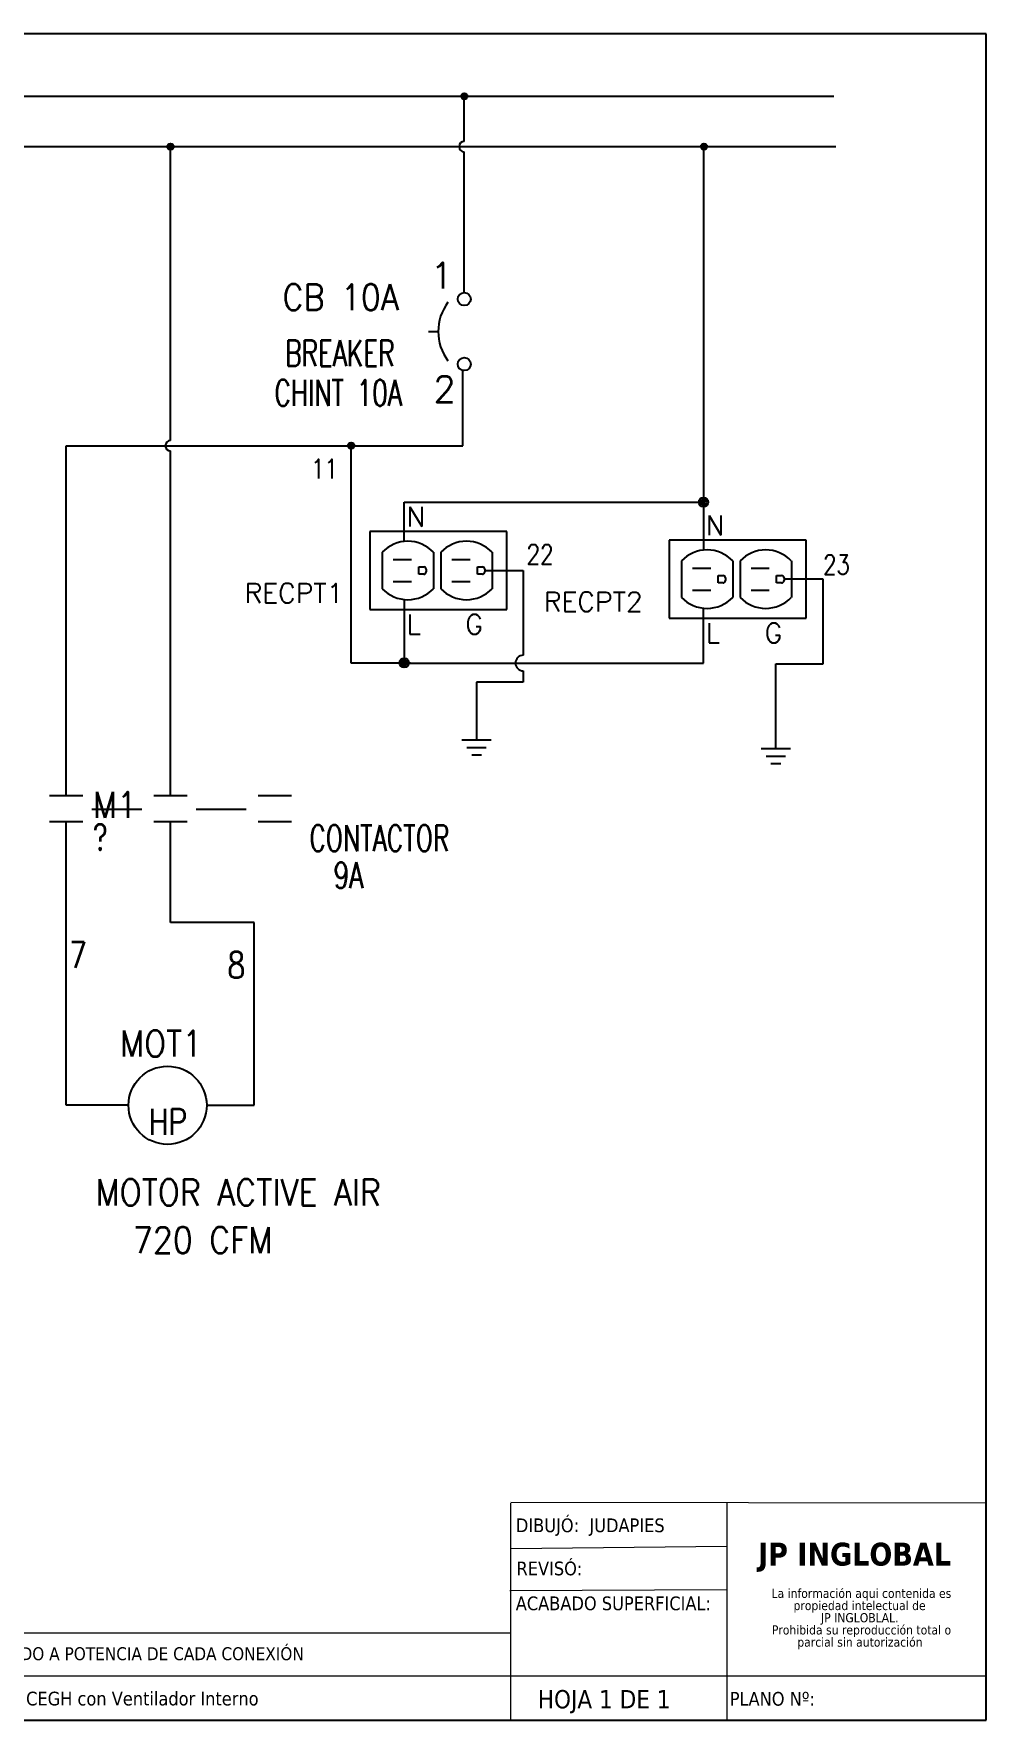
# Model space of a CAD drawing. Header units: millimetres. Extents: x 123.5 to 144.3, y 105.4 to 121.6.
# Drawn here: x 135.12 to 144.26, y 105.39 to 121.59 of the extents above; entities that cross this region are included whole.
import ezdxf
from ezdxf.enums import TextEntityAlignment as Align

# ---------------------------------------------------------------- set-up
doc = ezdxf.new("R2010")
doc.units = ezdxf.units.MM
doc.linetypes.add('CENTERX2', pattern=[20.32, 12.7, -2.54, 2.54, -2.54])
doc.linetypes.add('HIDDEN2', pattern=[0.1875, 0.125, -0.0625])
for name, color, linetype in [('BLK_12AWG', 7, 'Continuous'), ('CONTORNO', 179, 'Continuous'), ('DESC', 250, 'Continuous'), ('DESCCHILD', 20, 'Continuous'), ('LINK', 9, 'Continuous'), ('MISC', 7, 'Continuous'), ('SYMS', 7, 'Continuous'), ('TAGS', 250, 'Continuous'), ('TERMS', 250, 'Continuous'), ('WIRES', 7, 'Continuous'), ('XREFCHILD', 134, 'Continuous')]:
    doc.layers.add(name, color=color, linetype=linetype)
doc.layers.add('WIRENO', color=7, linetype='Continuous', true_color=0x000000)
doc.styles.add('SLDTEXTSTYLE0', font='tahoma.ttf')
doc.styles.add('SLDTEXTSTYLE1', font='')
doc.styles.add('WD', font='romans.shx')
doc.styles.get('SLDTEXTSTYLE1').set_extended_font_data('Tahoma', bold=True)

# ---------------------------------------------------------------- blocks, each defined once
blk = doc.blocks.new('SW_NOTE_2')
at = {"layer": 'CONTORNO', "color": 0, "char_height": 1.0583, "attachment_point": 2, "style": 'SLDTEXTSTYLE0'}
for s, insert in [('La información aqui contenida es ', (10.29, 1.34)), ('propiedad intelectual de', (10.08, -0.07)), ('JP INGLOBLAL.', (10.1, -1.48)), ('Prohibida su reproducción total o ', (10.3, -2.89)), ('parcial sin autorización', (10.12, -4.3))]:
    blk.add_mtext(s, dxfattribs=dict(at, insert=insert))
blk = doc.blocks.new('VCN1RDUP')
for p, q in [((-0.219, 0.25), (-0.219, -0.25)), ((0.656, 0.25), (-0.219, 0.25)), ((0.656, -0.25), (0.656, 0.25)), ((-0.14, 0.117), (-0.14, -0.117)), ((0.187, 0.117), (0.187, -0.117)), ((0.235, 0.117), (0.235, -0.117)), ((0.562, 0.117), (0.562, -0.117)), ((-0.071, 0.07), (0.046, 0.07)), ((0.093, -0.024), (0.093, 0.023)), ((0.093, 0.023), (0.125, 0.023)), ((0.14, 0.008), (0.14, -0.009)), ((0.304, 0.07), (0.421, 0.07)), ((0.468, -0.024), (0.468, 0.023)), ((0.468, 0.023), (0.5, 0.023)), ((0.515, 0.008), (0.515, -0.009)), ((-0.071, -0.071), (0.046, -0.071)), ((0.125, -0.024), (0.093, -0.024)), ((0.304, -0.071), (0.421, -0.071)), ((0.5, -0.024), (0.468, -0.024)), ((-0.219, -0.25), (0.656, -0.25))]:
    blk.add_line(p, q)
for centre, radius, start, end in [((0.023, -0.039), 0.226, 43.6028, 136.3972), ((0.398, -0.039), 0.226, 43.6028, 136.3972), ((0.125, 0.008), 0.015, 0, 90), ((0.5, 0.008), 0.015, 0, 90), ((0.125, -0.009), 0.015, 270, 0), ((0.5, -0.009), 0.015, 270, 0), ((0.023, 0.039), 0.226, 223.6028, 316.3972), ((0.398, 0.039), 0.226, 223.6028, 316.3972)]:
    blk.add_arc(centre, radius, start, end)
at = {"style": 'WD'}
for tag, width, p in [('INST', 0.7, (-0.281, 0.577)), ('LOC', 0.7, (-0.281, 0.408)), ('DESC1', 0.7, (-0.281, 0.252)), ('DESC2', 0.7, (-0.281, 0.095)), ('RATING1', 0.9, (-0.281, -0.061))]:
    blk.add_attdef(tag, text='', height=0.125, dxfattribs=dict(at, width=width)).set_placement(p, align=Align.RIGHT)
at = {"linetype": 'Continuous', "style": 'WD', "flags": 8}
for tag, p in [('TERM02', (0.016, 0.281)), ('TERM05', (0.391, 0.281)), ('TERM06', (0.587, 0.08))]:
    blk.add_attdef(tag, p, '', height=0.125, dxfattribs=at)
at = {"style": 'WD', "flags": 9}
blk.add_attdef('FAMILY', (-0.152, 0.205), '', height=0.01, rotation=90, dxfattribs=at)
at = {"linetype": 'Continuous', "style": 'WD', "flags": 9}
for tag, p in [('CAT', (-0.108, 0.23)), ('MFG', (-0.089, 0.228)), ('ASSYCODE', (-0.071, 0.23))]:
    blk.add_attdef(tag, text='', height=0.01, rotation=90, dxfattribs=at).set_placement(p, align=Align.CENTER)
at = {"style": 'WD', "flags": 1}
for tag, p in [('X2TERM02', (0, 0.188)), ('X2TERM05', (0.375, 0.188)), ('X1TERM03', (0.14, 0)), ('X1TERM06', (0.515, 0)), ('X8TERM01', (0, -0.188)), ('X8TERM04', (0.375, -0.188))]:
    blk.add_attdef(tag, p, '', height=0.0125, dxfattribs=at)
at = {"style": 'WD'}
blk.add_attdef('TAG1', text='', height=0.125, dxfattribs=at).set_placement((-0.281, -0.217), align=Align.RIGHT)
at = {"linetype": 'Continuous', "style": 'WD', "flags": 8}
for tag, p in [('TERM01', (0.016, -0.281)), ('TERM04', (0.391, -0.281))]:
    blk.add_attdef(tag, text='', height=0.125, dxfattribs=at).set_placement(p, align=Align.TOP_LEFT)
blk = doc.blocks.new('VGND2')
for p, q in [((0.09375, 0), (-0.09375, 0)), ((-0.0625, -0.046875), (0.0625, -0.046875)), ((-0.03125, -0.09375), (0.03125, -0.09375))]:
    blk.add_line(p, q)
at = {"style": 'WD', "flags": 1}
blk.add_attdef('X2TERM01', (0, 0), '', height=0.01, dxfattribs=at)
blk = doc.blocks.new('WDDOT')
for radius in [0.03, 0.0187, 0.00929]:
    blk.add_circle((0, 0), radius)
blk = doc.blocks.new('WD_WNH')
at = {"linetype": 'Continuous', "style": 'WD', "width": 0.8}
blk.add_attdef('WIRENO', text='', height=0.125, dxfattribs=at).set_placement((0, 0.062), align=Align.CENTER)
at = {"style": 'WD', "flags": 1}
for tag, p in [('W01USER', (0, 0.078)), ('W02USER', (0, 0.07)), ('W03USER', (0, 0.062)), ('W04USER', (0, 0.055)), ('W05USER', (0, 0.047)), ('W06USER', (0, 0.039)), ('W07USER', (0, 0.031)), ('W08USER', (0, 0.023)), ('W09USER', (0, 0.016)), ('W10USER', (0, 0.008))]:
    blk.add_attdef(tag, text='', height=0.005, dxfattribs=at).set_placement(p, align=Align.CENTER)
blk = doc.blocks.new('VCB1')
at = {"linetype": 'HIDDEN2'}
blk.add_line((-0.1712, 0), (-0.125, 0), dxfattribs=at)
for centre in [(0, 0.1562), (0, -0.1562)]:
    blk.add_circle(centre, 0.0312)
blk.add_arc((0.1094, 0), 0.2344, 143.1301, 216.8699)
at = {"style": 'WD'}
for tag, p, width in [('INST', (0.2188, 0.3883), 0.7), ('LOC', (0.2188, 0.2188), 0.7), ('TAG1', (0.1269, 0.0644), 0.9), ('XREF', (0.1287, -0.09), 0.7), ('DESC1', (0.1287, -0.242), 0.7), ('DESC2', (0.1287, -0.3893), 0.7)]:
    blk.add_attdef(tag, p, '', height=0.125, dxfattribs=dict(at, width=width))
at = {"linetype": 'Continuous', "style": 'WD'}
for tag, height, flags, p in [('TERM01', 0.125, 8, (-0.055, 0.2066)), ('MFG', 0.01, 9, (-0.1421, -0.0881)), ('CAT', 0.01, 9, (-0.1421, -0.0731))]:
    blk.add_attdef(tag, text='', height=height, dxfattribs=dict(at, flags=flags)).set_placement(p, align=Align.RIGHT)
at = {"style": 'WD', "width": 0.7}
blk.add_attdef('RATING1', text='', height=0.125, dxfattribs=at).set_placement((-0.1875, 0.0625), align=Align.RIGHT)
at = {"color": 7, "style": 'WD', "flags": 1}
for tag, p in [('X2TERM01', (0, 0.1875)), ('X8TERM02', (0, -0.1875))]:
    blk.add_attdef(tag, p, '', height=0.0125, dxfattribs=at)
at = {"color": 7, "style": 'WD'}
for tag, p in [('X4LINK', (-0.25, 0)), ('X1LINK', (0, 0))]:
    blk.add_attdef(tag, p, '', height=0.01, dxfattribs=at)
at = {"style": 'WD', "flags": 9}
for tag, p in [('FAMILY', (-0.1421, -0.0365)), ('CONTACT', (-0.1288, -0.1291))]:
    blk.add_attdef(tag, text='', height=0.01, dxfattribs=at).set_placement(p, align=Align.RIGHT)
at = {"linetype": 'Continuous', "style": 'WD', "flags": 9}
blk.add_attdef('ASSYCODE', text='', height=0.01, dxfattribs=at).set_placement((-0.1533, -0.1061), align=Align.CENTER)
at = {"linetype": 'Continuous', "style": 'WD', "flags": 8}
blk.add_attdef('TERM02', text='', height=0.125, dxfattribs=at).set_placement((-0.0407, -0.2134), align=Align.TOP_RIGHT)
blk = doc.blocks.new('VMS21')
at = {"linetype": 'Continuous'}
for p, q in [((-0.08, 0.0625), (0.08, 0.0625)), ((-0.08, -0.0625), (0.08, -0.0625))]:
    blk.add_line(p, q, dxfattribs=at)
at = {"style": 'WD'}
for tag, p, width in [('INST', (0.125, 0.2808), 0.7), ('LOC', (0.125, 0.1113), 0.7), ('TAG2', (0.1269, -0.045), 0.9), ('XREF', (0.1287, -0.1994), 0.7), ('DESC1', (0.1287, -0.3514), 0.7), ('DESC2', (0.1287, -0.5076), 0.7), ('DESC3', (0.1287, -0.6639), 0.7)]:
    blk.add_attdef(tag, p, '', height=0.125, dxfattribs=dict(at, width=width))
at = {"linetype": 'Continuous', "style": 'WD', "width": 0.9, "flags": 8}
blk.add_attdef('TERM01', text='', height=0.125, dxfattribs=at).set_placement((-0.0312, 0.125), align=Align.RIGHT)
at = {"style": 'WD'}
for tag, p, flags in [('FAMILY', (-0.1808, 0.0031), 9), ('CONTACT', (-0.1808, -0.0135), 1)]:
    blk.add_attdef(tag, p, '', height=0.01, dxfattribs=dict(at, flags=flags))
at = {"color": 7, "style": 'WD'}
for tag, p in [('X4LINK', (-0.1406, 0)), ('X1LINK', (0.125, 0))]:
    blk.add_attdef(tag, p, '', height=0.01, dxfattribs=at)
at = {"color": 7, "style": 'WD', "flags": 1}
for tag, p in [('X2TERM01', (0, 0.0625)), ('X8TERM02', (0, -0.0625))]:
    blk.add_attdef(tag, p, '', height=0.0125, dxfattribs=at)
at = {"linetype": 'Continuous', "style": 'WD', "width": 0.9, "flags": 8}
blk.add_attdef('TERM02', text='', height=0.125, dxfattribs=at).set_placement((-0.0312, -0.125), align=Align.TOP_RIGHT)
blk = doc.blocks.new('HMO12')
blk.add_circle((0, 0), 0.1875)
at = {"style": 'WD'}
for tag, width, p in [('INST', 0.7, (-0.0257, 0.5595)), ('LOC', 0.7, (-0.0257, 0.3899)), ('TAG1', 0.9, (-0.0312, 0.2336)), ('RATING1', 0.8, (0, 0))]:
    blk.add_attdef(tag, text='', height=0.125, dxfattribs=dict(at, width=width)).set_placement(p, align=Align.CENTER)
at = {"style": 'WD', "flags": 9}
blk.add_attdef('FAMILY', text='', height=0.01, dxfattribs=at).set_placement((-0.0053, 0.1698), align=Align.CENTER)
at = {"linetype": 'Continuous', "style": 'WD', "flags": 1}
for tag, p in [('CAT', (0, 0.1593)), ('MFG', (0, 0.1404))]:
    blk.add_attdef(tag, text='', height=0.01, dxfattribs=at).set_placement(p, align=Align.MIDDLE)
at = {"style": 'WD'}
for tag, p, width in [('DESC1', (1.126, 0.0461), 0.9), ('DESC2', (1.126, -0.1101), 0.9), ('DESC3', (1.126, -0.2664), 0.9), ('RATING3', (1.125, -0.4226), 0.8), ('RATING4', (1.125, -0.5789), 0.8), ('WDTAGALT', (1.125, -0.75), 0.7)]:
    blk.add_attdef(tag, p, '', height=0.125, dxfattribs=dict(at, width=width))
at = {"linetype": 'Continuous', "style": 'WD', "flags": 9}
blk.add_attdef('ASSYCODE', text='', height=0.01, dxfattribs=at).set_placement((0, 0.125), align=Align.CENTER)
at = {"style": 'WD', "flags": 1}
for tag, p in [('X4TERM01', (-0.1875, 0)), ('X1TERM02', (0.1875, 0)), ('X0TERM03', (0.1326, -0.1326))]:
    blk.add_attdef(tag, p, '', height=0.0125, dxfattribs=at)
at = {"linetype": 'Continuous', "style": 'WD'}
blk.add_attdef('TERM01', text='', height=0.125, dxfattribs=at).set_placement((-0.2312, -0.0349), align=Align.TOP_RIGHT)
at = {"style": 'WD', "width": 0.8}
blk.add_attdef('RATING2', text='', height=0.125, dxfattribs=at).set_placement((0.0012, -0.0165), align=Align.TOP_CENTER)
at = {"linetype": 'Continuous', "style": 'WD'}
for tag, p in [('TERM02', (0.2312, -0.0349)), ('TERM03', (0.0625, -0.2188))]:
    blk.add_attdef(tag, text='', height=0.125, dxfattribs=at).set_placement(p, align=Align.TOP_LEFT)
blk = doc.blocks.new('WD_WNV')
at = {"style": 'WD', "flags": 1}
for tag, p in [('W01USER', (-0.0625, 0.0938)), ('W02USER', (-0.0625, 0.0859)), ('W03USER', (-0.0625, 0.0781)), ('W04USER', (-0.0625, 0.0703)), ('W05USER', (-0.0625, 0.0625)), ('W06USER', (-0.0625, 0.0547)), ('W07USER', (-0.0625, 0.0469)), ('W08USER', (-0.0625, 0.0391)), ('W09USER', (-0.0625, 0.0312)), ('W10USER', (-0.0625, 0.0234))]:
    blk.add_attdef(tag, text='', height=0.005, dxfattribs=at).set_placement(p, align=Align.CENTER)
at = {"linetype": 'Continuous', "style": 'WD', "width": 0.8}
blk.add_attdef('WIRENO', text='', height=0.125, dxfattribs=at).set_placement((-0.05, 0), align=Align.MIDDLE_RIGHT)

msp = doc.modelspace()

# ---------------------------------------------------------------- linework, layer by layer
at = {"color": 7, "linetype": 'Continuous'}
for p, q in [((144.256, 121.59), (123.506, 121.59)), ((144.256, 105.405), (144.256, 121.59)), ((123.506, 105.405), (144.256, 105.405))]:
    msp.add_line(p, q, dxfattribs=at)
at = {"color": 7, "linetype": 'CENTERX2', "lineweight": 0}
for p in [(144.256, 108.823), (133.462, 105.405)]:
    msp.add_line(p, (144.256, 105.405), dxfattribs=at)
at = {"color": 7, "linetype": 'Continuous', "lineweight": 0}
for p, q in [((139.691, 107.486), (139.691, 105.394)), ((144.256, 107.486), (139.695, 107.495)), ((141.766, 107.486), (141.766, 105.397)), ((141.766, 107.071), (139.695, 107.049)), ((141.766, 106.656), (139.684, 106.645)), ((139.691, 106.241), (133.465, 106.241)), ((144.256, 105.826), (133.465, 105.826))]:
    msp.add_line(p, q, dxfattribs=at)
at = {"layer": 'BLK_12AWG'}
for p, q in [((124.418, 120.99), (142.793, 120.99)), ((139.248, 120.557), (139.248, 120.99)), ((124.438, 120.507), (142.813, 120.507)), ((136.43, 117.686), (136.43, 120.507)), ((141.547, 117.123), (141.547, 120.507)), ((139.248, 119.107), (139.248, 120.457)), ((136.43, 114.279), (136.43, 117.586))]:
    msp.add_line(p, q, dxfattribs=at)
for centre in [(139.248, 120.507), (136.43, 117.636)]:
    msp.add_arc(centre, 0.05, 90, 270, dxfattribs=at)
at = {"layer": 'LINK'}
for points in [[(135.675, 114.148), (136.155, 114.148)], [(136.675, 114.148), (137.155, 114.148)]]:
    msp.add_lwpolyline(points, dxfattribs=at)
at = {"layer": 'WIRES'}
for p, q in [((139.235, 117.636), (139.235, 118.357)), ((135.43, 114.279), (135.43, 117.636)), ((135.43, 117.636), (138.163, 117.636)), ((138.163, 115.55), (138.163, 117.636)), ((138.163, 117.636), (139.235, 117.636)), ((138.672, 116.72), (138.672, 117.095)), ((138.672, 117.095), (141.543, 117.095)), ((141.543, 117.095), (141.543, 116.637)), ((139.445, 116.439), (139.814, 116.439)), ((139.814, 116.439), (139.814, 115.625)), ((142.691, 116.356), (142.316, 116.356)), ((142.691, 115.542), (142.691, 116.356)), ((138.672, 116.158), (138.672, 115.55)), ((141.543, 115.55), (141.543, 116.075)), ((138.731, 115.55), (138.163, 115.55)), ((138.672, 115.55), (141.543, 115.55)), ((142.237, 114.728), (142.237, 115.542)), ((142.237, 115.542), (142.691, 115.542)), ((139.814, 115.366), (139.366, 115.366)), ((139.366, 115.366), (139.366, 114.811)), ((139.814, 115.475), (139.814, 115.366)), ((135.43, 111.306), (135.43, 114.029)), ((136.43, 113.06), (136.43, 114.029)), ((137.231, 113.06), (136.43, 113.06)), ((137.231, 111.306), (137.231, 113.06)), ((136.027, 111.306), (135.43, 111.306)), ((136.777, 111.306), (137.231, 111.306))]:
    msp.add_line(p, q, dxfattribs=at)
msp.add_arc((139.814, 115.55), 0.075, 90, 270, dxfattribs=at)

# ---------------------------------------------------------------- block references
at = {"layer": 'CONTORNO', "color": 7, "xscale": 0.083, "yscale": 0.083, "zscale": 0.083}
msp.add_blockref('SW_NOTE_2', (142.204, 106.555), dxfattribs=at)
at = {"layer": 'SYMS'}
for p in [(139.248, 120.99), (136.43, 120.507), (141.547, 120.507), (138.163, 117.636)]:
    msp.add_blockref('WDDOT', p, dxfattribs=at)
ref = msp.add_blockref('VCB1', (139.248, 118.732), dxfattribs=dict(at, xscale=2, yscale=2, zscale=2))
ref.add_attrib('DESC2', 'CHINT 10A', (137.427, 118.019), dxfattribs={"layer": 'DESC', "height": 0.25, "style": 'WD', "width": 0.7})
ref.add_attrib('DESC1', 'BREAKER', (137.529, 118.401), dxfattribs={"layer": 'DESC', "height": 0.25, "style": 'WD', "width": 0.7})
ref.add_attrib('TAG1', 'CB 10A', (137.503, 118.937), dxfattribs={"layer": 'TAGS', "height": 0.25, "style": 'WD', "width": 0.9})
ref.add_attrib('TERM02', '2', dxfattribs={"layer": 'TERMS', "linetype": 'Continuous', "height": 0.25, "style": 'WD', "flags": 8}).set_placement((139.166, 118.305), align=Align.TOP_RIGHT)
ref.add_attrib('TERM01', '1', dxfattribs={"layer": 'TERMS', "linetype": 'Continuous', "height": 0.25, "style": 'WD', "flags": 8}).set_placement((139.138, 119.145), align=Align.RIGHT)
for name, p, xscale, yscale, zscale in [('WDDOT', (141.543, 117.095), 1.5, 1.5, 1.5), ('WDDOT', (138.672, 115.553), 1.5, 1.5, 1.5), ('VGND2', (139.366, 114.811), 1.5, 1.5, 1.5), ('VGND2', (142.237, 114.728), 1.5, 1.5, 1.5), ('VMS21', (136.43, 114.154), 2, 2, 2), ('VMS21', (137.43, 114.154), 2, 2, 2)]:
    msp.add_blockref(name, p, dxfattribs=dict(at, xscale=xscale, yscale=yscale, zscale=zscale))
ref = msp.add_blockref('VCN1RDUP', (138.672, 116.439), dxfattribs=dict(at, xscale=1.5, yscale=1.5, zscale=1.5))
ref.add_attrib('TERM04', 'G', dxfattribs={"layer": 'TERMS', "linetype": 'Continuous', "height": 0.188, "style": 'WD', "flags": 8}).set_placement((139.258, 116.017), align=Align.TOP_LEFT)
ref.add_attrib('TERM01', 'L', dxfattribs={"layer": 'TERMS', "linetype": 'Continuous', "height": 0.188, "style": 'WD', "flags": 8}).set_placement((138.695, 116.017), align=Align.TOP_LEFT)
ref.add_attrib('TERM02', 'N', (138.695, 116.861), dxfattribs={"layer": 'TERMS', "linetype": 'Continuous', "height": 0.188, "style": 'WD', "flags": 8})
ref.add_attrib('TAG1', 'RECPT1', dxfattribs={"layer": 'TAGS', "height": 0.1875, "style": 'WD'}).set_placement((138.089, 116.128), align=Align.RIGHT)
ref = msp.add_blockref('VCN1RDUP', (141.543, 116.356), dxfattribs=dict(at, xscale=1.5, yscale=1.5, zscale=1.5))
ref.add_attrib('TERM04', 'G', dxfattribs={"layer": 'TERMS', "linetype": 'Continuous', "height": 0.188, "style": 'WD', "flags": 8}).set_placement((142.129, 115.934), align=Align.TOP_LEFT)
ref.add_attrib('TERM01', 'L', dxfattribs={"layer": 'TERMS', "linetype": 'Continuous', "height": 0.188, "style": 'WD', "flags": 8}).set_placement((141.566, 115.934), align=Align.TOP_LEFT)
ref.add_attrib('TERM02', 'N', (141.566, 116.778), dxfattribs={"layer": 'TERMS', "linetype": 'Continuous', "height": 0.188, "style": 'WD', "flags": 8})
ref.add_attrib('TAG1', 'RECPT2', dxfattribs={"layer": 'TAGS', "height": 0.1875, "style": 'WD'}).set_placement((140.96, 116.045), align=Align.RIGHT)
ref = msp.add_blockref('VMS21', (135.43, 114.154), dxfattribs=dict(at, xscale=2, yscale=2, zscale=2))
ref.add_attrib('XREF', '?', (135.688, 113.755), dxfattribs={"layer": 'XREFCHILD', "height": 0.25, "style": 'WD', "width": 0.7})
ref.add_attrib('DESC2', '9A', (137.994, 113.39), dxfattribs={"layer": 'DESCCHILD', "height": 0.25, "style": 'WD', "width": 0.7})
ref.add_attrib('DESC1', 'CONTACTOR', (137.762, 113.745), dxfattribs={"layer": 'DESCCHILD', "height": 0.25, "style": 'WD', "width": 0.7})
ref.add_attrib('TAG2', 'M1', (135.684, 114.064), dxfattribs={"layer": 'TAGS', "height": 0.25, "style": 'WD', "width": 0.9})
ref = msp.add_blockref('HMO12', (136.402, 111.306), dxfattribs=dict(at, xscale=2, yscale=2, zscale=2))
ref.add_attrib('RATING2', 'HP', dxfattribs={"layer": 'MISC', "height": 0.25, "style": 'WD', "width": 0.8}).set_placement((136.405, 111.273), align=Align.TOP_CENTER)
ref.add_attrib('DESC1', 'MOTOR ACTIVE AIR', (135.71, 110.346), dxfattribs={"layer": 'DESC', "height": 0.25, "style": 'WD', "width": 0.9})
ref.add_attrib('DESC2', '720 CFM', (136.067, 109.888), dxfattribs={"layer": 'DESC', "height": 0.25, "style": 'WD', "width": 0.9})
ref.add_attrib('TAG1', 'MOT1', dxfattribs={"layer": 'TAGS', "height": 0.25, "style": 'WD', "width": 0.9}).set_placement((136.34, 111.773), align=Align.CENTER)
at = {"layer": 'WIRENO'}
ref = msp.add_blockref('WD_WNH', (137.561, 117.26), dxfattribs=dict(at, xscale=1.5, yscale=1.5, zscale=1.5))
ref.add_attrib('WIRENO', '11', dxfattribs={"linetype": 'Continuous', "height": 0.1875, "style": 'WD', "width": 0.8}).set_placement((137.907, 117.321), align=Align.CENTER)
ref = msp.add_blockref('WD_WNH', (139.629, 116.439), dxfattribs=dict(at, xscale=1.5, yscale=1.5, zscale=1.5))
ref.add_attrib('WIRENO', '22', dxfattribs={"linetype": 'Continuous', "height": 0.1875, "style": 'WD', "width": 0.8}).set_placement((139.975, 116.5), align=Align.CENTER)
ref = msp.add_blockref('WD_WNH', (142.503, 116.356), dxfattribs=dict(at, xscale=1.5, yscale=1.5, zscale=1.5))
ref.add_attrib('WIRENO', '23', dxfattribs={"linetype": 'Continuous', "height": 0.1875, "style": 'WD', "width": 0.8}).set_placement((142.82, 116.402), align=Align.CENTER)
ref = msp.add_blockref('WD_WNV', (135.728, 112.751), dxfattribs=dict(at, xscale=2, yscale=2, zscale=2))
ref.add_attrib('WIRENO', '7', dxfattribs={"linetype": 'Continuous', "height": 0.25, "style": 'WD', "width": 0.8}).set_placement((135.628, 112.751), align=Align.MIDDLE_RIGHT)
ref = msp.add_blockref('WD_WNV', (137.247, 112.653), dxfattribs=dict(at, xscale=2, yscale=2, zscale=2))
ref.add_attrib('WIRENO', '8', dxfattribs={"linetype": 'Continuous', "height": 0.25, "style": 'WD', "width": 0.8}).set_placement((137.147, 112.653), align=Align.MIDDLE_RIGHT)

# ---------------------------------------------------------------- texts
at = {"color": 7, "linetype": 'Continuous', "lineweight": 0, "attachment_point": 1, "style": 'SLDTEXTSTYLE0'}
for s, insert, char_height in [('REVISÓ:', (139.749, 106.927), 0.1318), ('CABLEAR DE ACUERDO A POTENCIA DE CADA CONEXIÓN', (133.505, 106.105), 0.1245), ('\\pi-0.39529,l0.52705,t1.0541;NOMBRE:^IPlano CEGH con Ventilador Interno', (133.515, 105.678), 0.13176), ('HOJA 1 DE 1', (139.953, 105.694), 0.17568), ('PLANO Nº:', (141.795, 105.676), 0.1318)]:
    msp.add_mtext(s, dxfattribs=dict(at, insert=insert, char_height=char_height))
at = {"layer": 'CONTORNO', "color": 7, "char_height": 0.13176, "attachment_point": 1, "style": 'SLDTEXTSTYLE0'}
for s, insert in [('DIBUJÓ:  JUDAPIES', (139.743, 107.341)), ('ACABADO SUPERFICIAL:', (139.742, 106.592))]:
    msp.add_mtext(s, dxfattribs=dict(at, insert=insert))
at = {"layer": 'CONTORNO', "insert": (142.067, 107.108), "char_height": 0.2196, "attachment_point": 1, "style": 'SLDTEXTSTYLE1'}
msp.add_mtext('JP INGLOBAL', dxfattribs=at)

doc.saveas('drawing.dxf')
